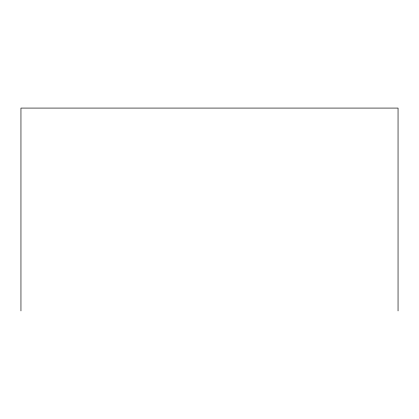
<?xml version="1.0" encoding="UTF-8"?>
<svg xmlns="http://www.w3.org/2000/svg" width="419" height="419" viewBox="0 0 419 419"><rect width="100%" height="100%" fill="white"/><g stroke="black" fill="none" stroke-linecap="round" stroke-linejoin="round"><path stroke-width="0.63" d="M398.05 310.919L398.05 108.081L20.95 108.081L20.95 310.919"/></g></svg>
